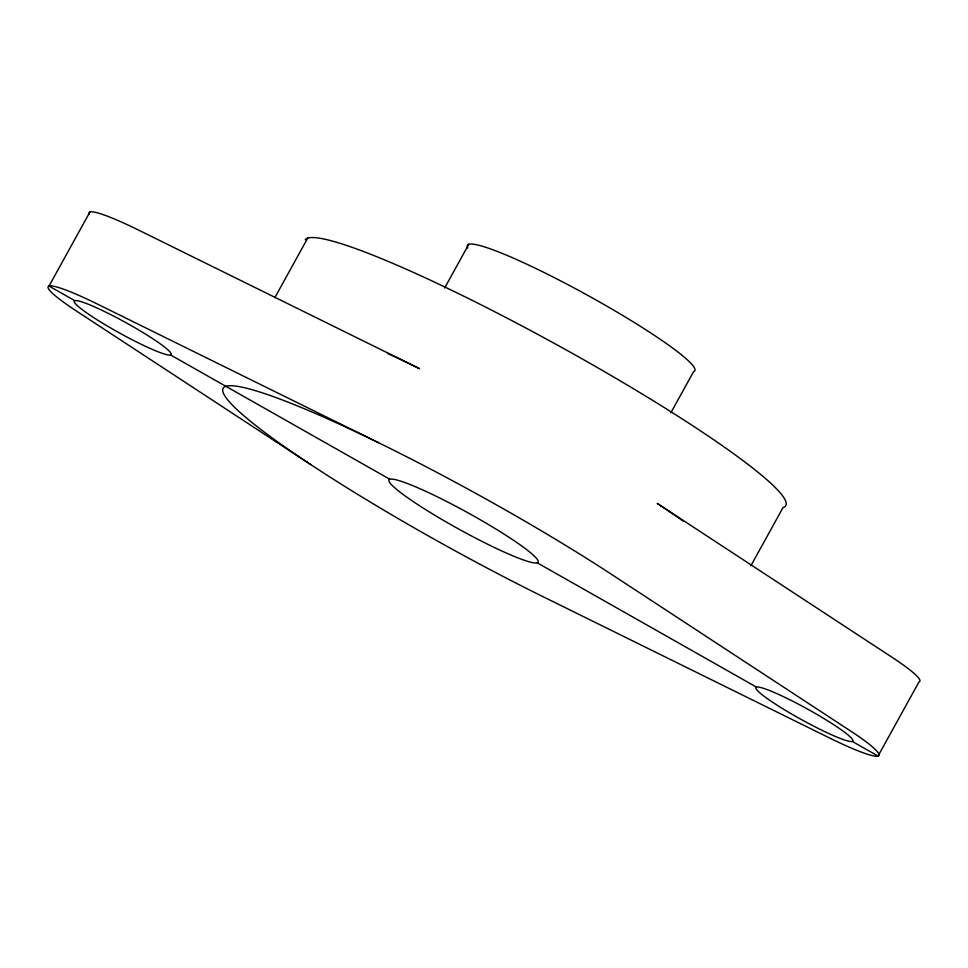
<?xml version="1.0" encoding="UTF-8"?>
<svg xmlns="http://www.w3.org/2000/svg" width="968" height="968" viewBox="0 0 968 968"><rect width="100%" height="100%" fill="white"/><g stroke="black" fill="none" stroke-linecap="round" stroke-linejoin="round"><path stroke-width="1.45" d="M89.939 211.956L49.029 286.056L74.826 300.673M274.839 297.66L307.703 238.116M444.663 287.968L468.766 244.299M670.885 412.743L693.524 371.724A129.857 14.254 28.9 0 0 584.866 293.788A129.857 14.254 28.9 0 0 467.798 248.014M750.878 565.796L783.015 507.583A274.622 30.141 28.9 0 0 574.181 354.397A274.622 30.141 28.9 0 0 305.198 239.725M378.669 442.775L96.413 303.565A85.16 9.341 28.9 0 0 75.359 310.329L310.776 464.592M170.622 354.99A55.345 6.074 28.9 0 0 105.621 312.059A55.345 6.074 28.9 0 0 91.936 316.451A55.345 6.074 28.9 0 0 170.622 354.99L389.862 479.269M537.24 562.832A85.16 9.341 28.9 0 0 437.233 496.778A85.16 9.341 28.9 0 0 416.179 503.541A85.16 9.341 28.9 0 0 537.24 562.832L756.468 687.111M852.264 741.428A55.345 6.074 28.9 0 0 787.262 698.497A55.345 6.074 28.9 0 0 773.577 702.889A55.345 6.074 28.9 0 0 852.264 741.428L878.061 756.044L918.971 681.944A85.16 9.341 28.9 0 0 892.641 657.671L657.224 503.408A274.622 30.141 28.9 0 1 683.287 521.111M387.478 353.356A274.622 30.141 28.9 0 1 419.58 368.675L137.311 229.464A85.16 9.341 28.9 0 0 89.31 214.388M830.689 738.536L548.42 599.325A274.622 30.141 28.9 0 1 225.895 386.317A274.622 30.141 28.9 0 1 616.326 577.509L851.743 731.772A85.16 9.341 28.9 0 1 830.689 738.536"/></g></svg>
